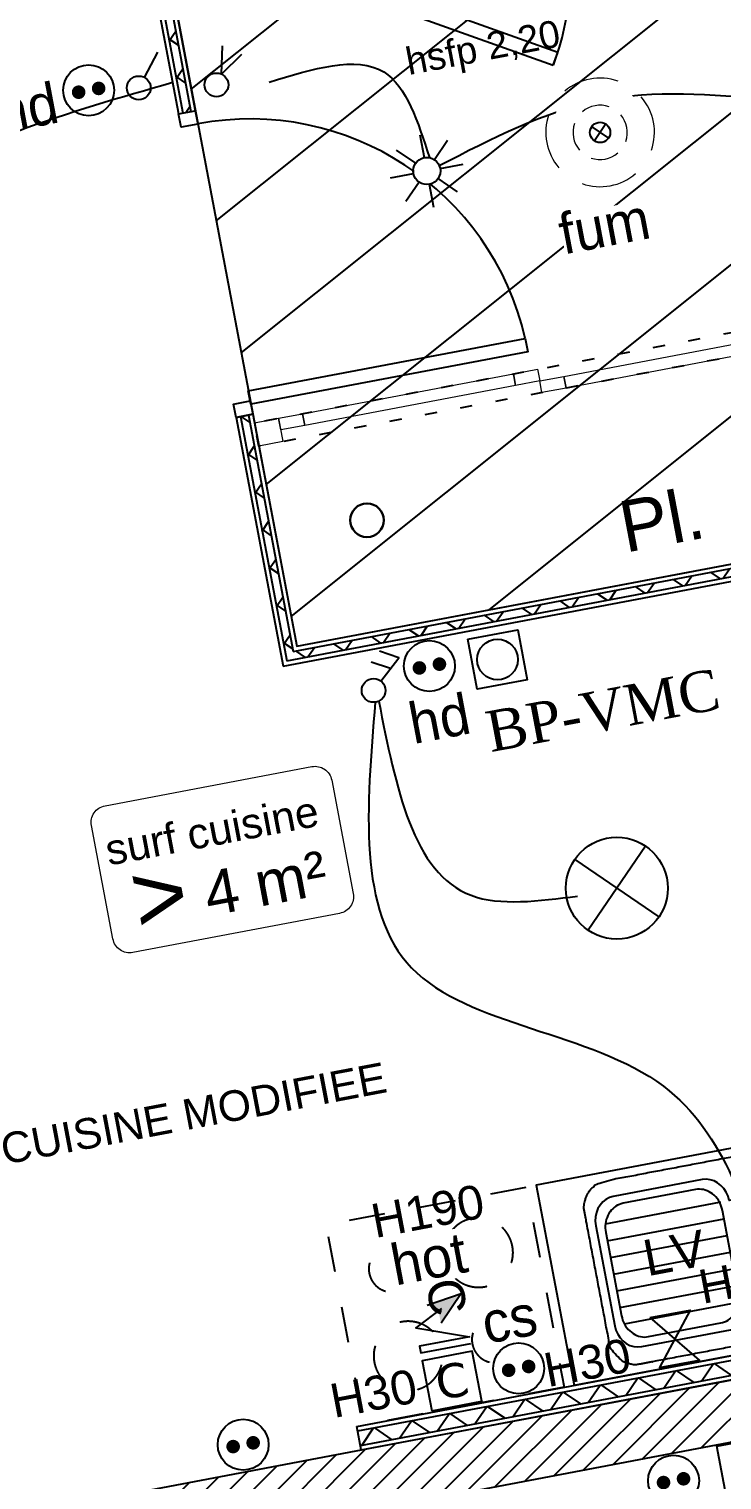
# Model space of a CAD drawing. Header units: centimetres. Extents: x 197412 to 267601, y -375791 to -305433.
# Drawn here: x 215397 to 217438, y -349755 to -345480 of the extents above; entities that cross this region are included whole.
import ezdxf

# ---------------------------------------------------------------- set-up
doc = ezdxf.new("R2010")
doc.units = ezdxf.units.CM
doc.linetypes.add('Style de ligne -1', pattern=[0.41664, 0.20828, -0.20836])
doc.linetypes.add('Style de ligne -5', pattern=[0.20828, 0.069425, -0.138855])
for name, color, linetype in [('3-BAT C-Niveau 0', 250, 'Continuous'), ('prlm-EAU-EF', 161, 'Continuous'), ('prlm-VMC', 62, 'Continuous')]:
    doc.layers.add(name, color=color, linetype=linetype)
for name, color, linetype, lineweight in [('FAUX PLAFOND', 9, 'Continuous', 25), ('prlm-ELEC-CFO', 1, 'Continuous', 25), ('prlm-ELEC-SSI', 6, 'Continuous', 25)]:
    doc.layers.add(name, color=color, linetype=linetype, lineweight=lineweight)
doc.styles.add('Arial', font='arial.ttf')
doc.styles.add('Geneva', font='arial.ttf')
doc.styles.add('Helvetica', font='arial.ttf')
doc.styles.add('prlm-elec-cfo', font='comic.ttf', dxfattribs={"height": 12})
doc.styles.add('prlm-elec-ssi', font='comic.ttf', dxfattribs={"height": 12})
doc.styles.add('prlm-sejc', font='arial.ttf', dxfattribs={"height": 20})
doc.styles.add('prlm-vmc', font='pala.ttf', dxfattribs={"height": 14})
doc.styles.get("Standard").update_dxf_attribs({"font": 'ARIALUNI.TTF', "height": 100})

# ---------------------------------------------------------------- blocks, each defined once
blk = doc.blocks.new('xi.HOT')
at = {"layer": 'prlm-ELEC-CFO', "lineweight": 5}
blk.add_hatch(color=0, dxfattribs=at).paths.add_polyline_path([(-3, 6), (-0.1, 3.7), (0, 0), (7.5, 7.5)])
at = {"layer": 'prlm-ELEC-CFO', "color": 0}
for points in [[(-3, 6), (7.5, 7.5), (0, 0)], [(0.95, 4.23), (-7.5, 0), (7.5, -5.5), (-7.5, -5.5), (-7.5, -7.5), (7.5, -7.5)]]:
    blk.add_lwpolyline(points, dxfattribs=at)
blk = doc.blocks.new('xi.PCS')
at = {"color": 0, "lineweight": 5}
blk.add_wipeout([(-7.5, -7.5), (7.5, -7.5), (7.5, 7.5), (-7.5, 7.5)], dxfattribs=at).dxf.layer = 'prlm-ELEC-CFO'
at = {"layer": 'prlm-ELEC-CFO', "color": 0, "linetype": 'ByBlock', "lineweight": 5, "const_width": 2}
for points in [[(-4, 0, 1), (-2, 0, 1)], [(2, 0, 1), (4, 0, 1)]]:
    blk.add_lwpolyline(points, format="xyb", close=True, dxfattribs=at)
at = {"layer": 'prlm-ELEC-CFO', "color": 0, "linetype": 'ByBlock', "lineweight": -2}
blk.add_circle((0, 0), 7.5, dxfattribs=at)
blk = doc.blocks.new('xi.SF32')
at = {"layer": 'prlm-ELEC-CFO', "color": 0, "flags": 128}
blk.add_lwpolyline([(-7.5, -7.5), (7.5, -7.5), (7.5, 7.5), (-7.5, 7.5)], close=True, dxfattribs=at)
at = {"layer": 'prlm-ELEC-CFO', "color": 0, "linetype": 'ByBlock', "insert": (0, 0), "char_height": 10, "width": 11.36, "attachment_point": 5}
blk.add_mtext('{\\fVerdana|b0|i0|c0|p34;C}', dxfattribs=at)
blk = doc.blocks.new('xi.PC')
at = {"color": 0, "lineweight": 5}
blk.add_wipeout([(-7.5, -7.5), (7.5, -7.5), (7.5, 7.5), (-7.5, 7.5)], dxfattribs=at).dxf.layer = 'prlm-ELEC-CFO'
at = {"layer": 'prlm-ELEC-CFO', "color": 0, "linetype": 'ByBlock', "lineweight": 5, "const_width": 2}
for points in [[(-4, 0, 1), (-2, 0, 1)], [(2, 0, 1), (4, 0, 1)]]:
    blk.add_lwpolyline(points, format="xyb", close=True, dxfattribs=at)
at = {"layer": 'prlm-ELEC-CFO', "color": 0, "linetype": 'ByBlock', "lineweight": -2}
blk.add_circle((0, 0), 7.5, dxfattribs=at)
blk = doc.blocks.new('xi.PCHD')
at = {"color": 0, "lineweight": 5}
blk.add_wipeout([(-7.5, -7.5), (7.5, -7.5), (7.5, 7.5), (-7.5, 7.5)], dxfattribs=at).dxf.layer = 'prlm-ELEC-CFO'
at = {"layer": 'prlm-ELEC-CFO', "color": 0, "linetype": 'ByBlock', "lineweight": 5, "const_width": 2}
for points in [[(-4, 0, 1), (-2, 0, 1)], [(2, 0, 1), (4, 0, 1)]]:
    blk.add_lwpolyline(points, format="xyb", close=True, dxfattribs=at)
at = {"layer": 'prlm-ELEC-CFO', "color": 0, "linetype": 'ByBlock', "lineweight": -2}
blk.add_circle((0, 0), 7.5, dxfattribs=at)
blk = doc.blocks.new('xi.DA')
at = {"layer": 'prlm-ELEC-CFO', "color": 0}
for points in [[(4.05, 1.39), (-1.17, 4.34)], [(0.61, -1.67), (7.04, 4.05), (1.81, 7.01)]]:
    blk.add_lwpolyline(points, dxfattribs=at)
blk.add_circle((-2, -4), 3.5, dxfattribs=at)
blk = doc.blocks.new('xi.SA')
at = {"layer": 'prlm-ELEC-CFO', "color": 0}
blk.add_lwpolyline([(0.2, -1.28), (5.5, 5.28)], dxfattribs=at)
blk.add_circle((-2, -4), 3.5, dxfattribs=at)
blk = doc.blocks.new('xi.PTCE')
at = {"layer": 'prlm-ELEC-CFO', "color": 0}
for points in [[(-10.61, 10.61), (10.61, -10.61)], [(10.61, 10.61), (-10.61, -10.61)]]:
    blk.add_lwpolyline(points, dxfattribs=at)
at = {"layer": 'prlm-ELEC-CFO', "color": 0, "linetype": 'ByBlock'}
blk.add_circle((0, 0), 15, dxfattribs=at)
blk = doc.blocks.new('xi.4m²')
at = {"color": 0}
blk.add_wipeout([(-34.54, 20.54), (34.54, 20.54), (34.54, -20.54), (-34.54, -20.54)], dxfattribs=at).dxf.layer = 'prlm-ELEC-CFO'
at = {"layer": 'prlm-ELEC-CFO', "color": 0, "lineweight": 13}
blk.add_lwpolyline([(-31, 22), (31, 22, -0.414214), (36, 17), (36, -17, -0.414214), (31, -22), (-31, -22, -0.414214), (-36, -17), (-36, 17, -0.414214)], format="xyb", close=True, dxfattribs=at)
at = {"layer": 'prlm-ELEC-CFO', "color": 0, "attachment_point": 6, "line_spacing_factor": 0.8, "style": 'prlm-sejc'}
for s, insert, char_height in [('surf cuisine', (30.36, 8.9), 9), ('4 m²', (29.31, -9.19), 13)]:
    blk.add_mtext(s, dxfattribs=dict(at, insert=insert, char_height=char_height))
at = {"layer": 'prlm-ELEC-CFO', "color": 0, "style": 'prlm-sejc', "flags": 8}
blk.add_attdef('?', (-28.3, -16.79), '', height=20, dxfattribs=at)
blk = doc.blocks.new('xi.VV')
at = {"layer": 'prlm-ELEC-CFO', "color": 0}
blk.add_lwpolyline([(6.95, 3.42), (0.01, -1.13), (1.91, 6.95)], dxfattribs=at)
blk.add_circle((-2, -4), 3.5, dxfattribs=at)
blk = doc.blocks.new('xi.SPOT')
at = {"color": 0, "lineweight": 5}
blk.add_wipeout([(-4, 0), (-2.83, -2.83), (0, -4), (2.83, -2.83), (4, 0), (2.83, 2.83), (0, 4), (-2.83, 2.83)], dxfattribs=at).dxf.layer = 'prlm-ELEC-CFO'
at = {"layer": 'prlm-ELEC-CFO', "color": 0, "linetype": 'ByBlock', "lineweight": -2, "flags": 128}
for points in [[(0, 10.88), (0, 4)], [(-7.69, 7.69), (-2.83, 2.83)], [(7.69, 7.69), (2.83, 2.83)], [(-10.88, 0), (-4, 0)], [(4, 0), (10.88, 0)], [(-2.83, -2.83), (-7.69, -7.69)], [(0, -4), (0, -10.88)], [(2.83, -2.83), (7.69, -7.69)]]:
    blk.add_lwpolyline(points, dxfattribs=at)
at = {"layer": 'prlm-ELEC-CFO', "color": 0, "linetype": 'ByBlock', "lineweight": -2}
blk.add_circle((0, 0), 4, dxfattribs=at)
blk = doc.blocks.new('xi.PCHT')
at = {"color": 0, "lineweight": 5}
blk.add_wipeout([(-7.5, -7.5), (7.5, -7.5), (7.5, 7.5), (-7.5, 7.5)], dxfattribs=at).dxf.layer = 'prlm-ELEC-CFO'
at = {"layer": 'prlm-ELEC-CFO', "color": 0, "linetype": 'ByBlock', "lineweight": 5, "const_width": 2}
for points in [[(-4, 0, 1), (-2, 0, 1)], [(2, 0, 1), (4, 0, 1)]]:
    blk.add_lwpolyline(points, format="xyb", close=True, dxfattribs=at)
at = {"layer": 'prlm-ELEC-CFO', "color": 0, "linetype": 'ByBlock', "lineweight": -2}
blk.add_circle((0, 0), 7.5, dxfattribs=at)
blk = doc.blocks.new('xi.fum')
at = {"color": 0}
blk.add_wipeout([(-10.61, -10.61), (-15, 0), (-10.61, 10.61), (0, 15), (10.61, 10.61), (15, 0), (10.61, -10.61), (0, -15)], dxfattribs=at).dxf.layer = 'prlm-ELEC-SSI'
at = {"layer": 'prlm-ELEC-SSI', "color": 0}
for points in [[(-2.12, 2.12), (2.12, -2.12)], [(2.12, 2.12), (-2.12, -2.12)]]:
    blk.add_lwpolyline(points, dxfattribs=at)
blk.add_circle((0, 0), 3, dxfattribs=at)
at = {"layer": 'prlm-ELEC-SSI', "color": 0, "lineweight": 13}
for radius, start, end in [(16, 60, 120), (16, 150, 210), (8, 60, 120), (16, 330, 30), (8, 150, 210), (8, 330, 30), (8, 240, 300), (16, 240, 300)]:
    blk.add_arc((0, 0), radius, start, end, dxfattribs=at)
blk = doc.blocks.new('xi.LVrob')
at = {"layer": 'prlm-EAU-EF', "color": 0}
blk.add_lwpolyline([(-6, 7.5), (6, 7.5), (-6, -7.5), (6, -7.5)], close=True, dxfattribs=at)
blk = doc.blocks.new('Groupe-186-1')
at = {"linetype": 'Continuous', "flags": 128}
blk.add_lwpolyline([(13586.99, -47804.19), (13508.38, -47819.05), (13498.17, -47765.01), (13576.77, -47750.15)], close=True, dxfattribs=at)
at = {"linetype": 'Continuous'}
for centre, major_axis in [((13542.22, -47783.29), (-4.41, 23.34)), ((13538.43, -47763.81), (-1.47, -0.28)), ((13540.53, -47773.77), (-2.46, -0.46))]:
    blk.add_ellipse(centre, major_axis=major_axis, ratio=1, dxfattribs=at)
blk.add_open_spline([(13519.42, -47778.29), (13524.61, -47770.9), (13539.92, -47767.9), (13553.2, -47765.49), (13561.61, -47770.31)], degree=2, dxfattribs=at)
blk = doc.blocks.new('xi.bp-vmc-cui')
at = {"layer": 'prlm-VMC', "color": 0, "linetype": 'ByBlock', "lineweight": -2, "flags": 128}
blk.add_lwpolyline([(-7.5, 7.5), (7.5, 7.5), (7.5, -7.5), (-7.5, -7.5)], close=True, dxfattribs=at)
at = {"layer": 'prlm-VMC', "color": 0, "linetype": 'ByBlock', "lineweight": -2}
blk.add_circle((0, 0), 6, dxfattribs=at)
blk = doc.blocks.new('Groupe-216-1')
at = {"linetype": 'Style de ligne -5', "ltscale": 50.8, "flags": 128}
blk.add_lwpolyline([(13529.97, -47438.82), (13363.23, -47470.4), (13361.93, -47463.52), (13528.67, -47431.95)], close=True, dxfattribs=at)
at = {"linetype": 'Continuous', "lineweight": 18, "flags": 128}
for points in [[(13529.97, -47438.82), (13522.86, -47440.17), (13521.56, -47433.29), (13528.67, -47431.95)], [(13522.86, -47440.17), (13453.71, -47453.27), (13453.06, -47449.83), (13522.21, -47436.73)], [(13522.86, -47440.17), (13515.76, -47441.52), (13515.1, -47438.08), (13522.21, -47436.73)], [(13438.84, -47452.52), (13376.79, -47464.27), (13376.14, -47460.83), (13438.19, -47449.08)], [(13445.95, -47451.17), (13438.84, -47452.52), (13438.19, -47449.08), (13445.3, -47447.73)], [(13453.71, -47453.27), (13446.6, -47454.61), (13445.95, -47451.17), (13453.06, -47449.83)], [(13370.34, -47469.05), (13363.23, -47470.4), (13361.93, -47463.52), (13369.04, -47462.18)], [(13376.79, -47464.27), (13369.69, -47465.62), (13369.04, -47462.18), (13376.14, -47460.83)]]:
    blk.add_lwpolyline(points, close=True, dxfattribs=at)
blk = doc.blocks.new('Groupe-213-1')
at = {"linetype": 'Style de ligne -1', "ltscale": 50.8, "flags": 128}
blk.add_lwpolyline([(13453.16, -47747.62), (13394.2, -47758.72), (13383.1, -47699.75), (13442.07, -47688.66)], close=True, dxfattribs=at)
at = {"linetype": 'Style de ligne -1', "ltscale": 50.8}
for points in [[(13437.82, -47710.32), (13437.2, -47712.98), (13433.47, -47716.97), (13428.25, -47718.54), (13422.94, -47717.27), (13418.97, -47713.52), (13417.4, -47708.27), (13418.65, -47702.95), (13422.38, -47698.96), (13427.6, -47697.39), (13432.9, -47698.66), (13436.87, -47702.41), (13438.44, -47707.66), (13437.82, -47710.32)], [(13408.99, -47714.35), (13408.58, -47716.13), (13406.09, -47718.78), (13402.61, -47719.83), (13399.07, -47718.99), (13396.43, -47716.48), (13395.38, -47712.98), (13396.21, -47709.43), (13398.7, -47706.78), (13402.18, -47705.73), (13405.71, -47706.57), (13408.36, -47709.08), (13409.41, -47712.57), (13408.99, -47714.35)], [(13426.16, -47732.05), (13426.58, -47730.28), (13429.07, -47727.62), (13432.55, -47726.57), (13436.08, -47727.42), (13438.73, -47729.92), (13439.78, -47733.42), (13438.95, -47736.97), (13436.46, -47739.62), (13432.98, -47740.67), (13429.44, -47739.83), (13426.8, -47737.32), (13425.75, -47733.83), (13426.16, -47732.05)], [(13397.33, -47736.08), (13397.96, -47733.42), (13401.69, -47729.44), (13406.91, -47727.87), (13412.21, -47729.13), (13416.18, -47732.88), (13417.75, -47738.13), (13416.51, -47743.46), (13412.77, -47747.44), (13407.56, -47749.01), (13402.25, -47747.74), (13398.28, -47743.99), (13396.71, -47738.74), (13397.33, -47736.08)]]:
    blk.add_open_spline(points, degree=2, dxfattribs=at)
blk = doc.blocks.new('Groupe-214-1')
blk.add_blockref('Groupe-213-1', (0, 0))
at = {"insert": (13423.77, -47720), "char_height": 10.66, "attachment_point": 2, "rotation": 280.6809, "line_spacing_factor": 1.060906, "style": 'Geneva'}
blk.add_mtext('C', dxfattribs=at)
blk = doc.blocks.new('Evier 01 100x60')
at = {"linetype": 'Continuous'}
for p, q in [((7.88, -15), (42.12, -15)), ((42.12, -15), (42.5, -15)), ((7.5, -20), (42.5, -20)), ((7.5, -25), (42.5, -25)), ((7.5, -30), (42.5, -30)), ((7.5, -35), (42.5, -35)), ((7.5, -40), (42.5, -40)), ((7.88, -45), (42.12, -45)), ((42.12, -45), (42.5, -45))]:
    blk.add_line(p, q, dxfattribs=at)
at = {"linetype": 'Continuous', "flags": 128}
for points in [[(-10, 0), (110, 0), (110, -60), (-10, -60)], [(50, -15), (50.11, -13.7), (50.45, -12.43), (51, -11.25), (51.75, -10.18), (52.68, -9.25), (53.75, -8.5), (54.93, -7.95), (56.2, -7.61), (57.5, -7.5), (87.5, -7.5), (88.8, -7.61), (90.07, -7.95), (91.25, -8.5), (92.32, -9.25), (93.25, -10.18), (94, -11.25), (94.55, -12.43), (94.89, -13.7), (95, -15), (95, -45), (94.89, -46.3), (94.55, -47.57), (94, -48.75), (93.25, -49.82), (92.32, -50.75), (91.25, -51.5), (90.07, -52.05), (88.8, -52.39), (87.5, -52.5), (57.5, -52.5), (56.2, -52.39), (54.93, -52.05), (53.75, -51.5), (52.68, -50.75), (51.75, -49.82), (51, -48.75), (50.45, -47.57), (50.11, -46.3), (50, -45), (50, -45), (45, -45), (44.9, -46.3), (44.6, -47.57), (44.11, -48.75), (43.44, -49.82), (42.62, -50.75), (41.67, -51.5), (40.61, -52.05), (39.49, -52.39), (38.33, -52.5), (11.67, -52.5), (10.51, -52.39), (9.39, -52.05), (8.33, -51.5), (7.38, -50.75), (6.56, -49.82), (5.89, -48.75), (5.4, -47.57), (5.1, -46.3), (5, -45), (5, -15), (5, -15), (5.1, -13.7), (5.4, -12.43), (5.89, -11.25), (6.56, -10.18), (7.38, -9.25), (8.33, -8.5), (9.39, -7.95), (10.51, -7.61), (11.67, -7.5), (38.33, -7.5), (39.49, -7.61), (40.61, -7.95), (41.67, -8.5), (42.62, -9.25), (43.44, -10.18), (44.11, -11.25), (44.6, -12.43), (44.9, -13.7), (45, -15), (50, -15)], [(35.83, -10), (36.41, -10.03), (36.99, -10.11), (37.56, -10.26), (38.11, -10.45), (38.65, -10.7), (39.17, -11), (39.66, -11.36), (40.12, -11.75), (40.55, -12.2), (40.94, -12.68), (41.29, -13.2), (41.61, -13.75), (41.88, -14.33), (42.1, -14.93), (42.27, -15.56), (42.4, -16.2), (42.47, -16.85), (42.5, -17.5), (42.5, -42.5), (42.5, -42.5), (42.47, -43.15), (42.4, -43.8), (42.27, -44.44), (42.1, -45.07), (41.88, -45.67), (41.61, -46.25), (41.29, -46.8), (40.94, -47.32), (40.55, -47.8), (40.12, -48.25), (39.66, -48.64), (39.17, -49), (38.65, -49.3), (38.11, -49.55), (37.56, -49.74), (36.99, -49.89), (36.41, -49.97), (35.83, -50), (14.17, -50), (13.59, -49.97), (13.01, -49.89), (12.44, -49.74), (11.89, -49.55), (11.35, -49.3), (10.83, -49), (10.34, -48.64), (9.88, -48.25), (9.45, -47.8), (9.06, -47.32), (8.71, -46.8), (8.39, -46.25), (8.12, -45.67), (7.9, -45.07), (7.73, -44.44), (7.6, -43.8), (7.53, -43.15), (7.5, -42.5), (7.5, -17.5), (7.53, -16.85), (7.6, -16.2), (7.73, -15.56), (7.9, -14.93), (8.12, -14.33), (8.39, -13.75), (8.71, -13.2), (9.06, -12.68), (9.45, -12.2), (9.88, -11.75), (10.34, -11.36), (10.83, -11), (11.35, -10.7), (11.89, -10.45), (12.44, -10.26), (13.01, -10.11), (13.59, -10.03), (14.17, -10), (35.83, -10)], [(85.83, -10), (86.41, -10.03), (86.99, -10.1), (87.56, -10.23), (88.11, -10.4), (88.65, -10.62), (89.17, -10.89), (89.66, -11.21), (90.12, -11.56), (90.55, -11.95), (90.94, -12.38), (91.29, -12.84), (91.61, -13.33), (91.88, -13.85), (92.1, -14.39), (92.27, -14.94), (92.4, -15.51), (92.47, -16.09), (92.5, -16.67), (92.5, -43.33), (92.5, -43.33), (92.47, -43.91), (92.4, -44.49), (92.27, -45.06), (92.1, -45.61), (91.88, -46.15), (91.61, -46.67), (91.29, -47.16), (90.94, -47.62), (90.55, -48.05), (90.12, -48.44), (89.66, -48.79), (89.17, -49.11), (88.65, -49.38), (88.11, -49.6), (87.56, -49.77), (86.99, -49.9), (86.41, -49.97), (85.83, -50), (59.17, -50), (59.17, -50), (58.59, -49.97), (58.01, -49.9), (57.44, -49.77), (56.89, -49.6), (56.35, -49.38), (55.83, -49.11), (55.34, -48.79), (54.88, -48.44), (54.45, -48.05), (54.06, -47.62), (53.71, -47.16), (53.39, -46.67), (53.12, -46.15), (52.9, -45.61), (52.73, -45.06), (52.6, -44.49), (52.53, -43.91), (52.5, -43.33), (52.5, -16.67), (52.53, -16.09), (52.6, -15.51), (52.73, -14.94), (52.9, -14.39), (53.12, -13.85), (53.39, -13.33), (53.71, -12.84), (54.06, -12.38), (54.45, -11.95), (54.88, -11.56), (55.34, -11.21), (55.83, -10.89), (56.35, -10.62), (56.89, -10.4), (57.44, -10.23), (58.01, -10.1), (58.59, -10.03), (59.17, -10), (85.83, -10)]]:
    blk.add_lwpolyline(points, close=True, dxfattribs=at)
at = {"linetype": 'Continuous'}
blk.add_ellipse((85, -17), major_axis=(3.54, 0), ratio=1, dxfattribs=at)
blk.add_open_spline([(89.6, -2.5), (91.72, -2.5), (95.38, -4.69), (97.5, -8.49), (97.5, -30), (97.5, -51.51), (95.38, -55.31), (91.72, -57.5), (50, -57.5), (8.28, -57.5), (4.62, -55.31), (2.5, -51.51), (2.5, -30), (2.5, -8.49), (4.62, -4.69), (8.28, -2.5), (49.47, -2.5), (89.6, -2.5)], degree=2, knots=[0, 0, 0, 0.007967, 0.015935, 0.023902, 0.172105, 0.180072, 0.18804, 0.196007, 0.501992, 0.509959, 0.517926, 0.525894, 0.674097, 0.682064, 0.690032, 0.697999, 1, 1, 1], dxfattribs=at)

msp = doc.modelspace()

# ---------------------------------------------------------------- hatches: boundary and pattern name
at = {"linetype": 'Continuous'}
h = msp.add_hatch(dxfattribs=at)
h.set_pattern_fill('02_ISOLANT', color=256, scale=10, angle=-79.2764, style=0, pattern_type=2)
h.set_pattern_definition([(325.723595, (82441.66, 127994.64), (45.054865, 66.106423), []), (55.723595, (82441.66, 127994.64), (66.106423, -45.054865), [])])
h.paths.add_polyline_path([(215534.3, -343929.7), (215510.7, -343934.2), (215850.4, -345727.9), (215874, -345723.4)])
h = msp.add_hatch(dxfattribs=at)
h.set_pattern_fill('02_ISOLANT', color=256, scale=10, angle=-79.2764, style=0, pattern_type=2)
h.set_pattern_definition([(325.723595, (82441.66, 127994.64), (45.054865, 66.106423), []), (55.723595, (82441.66, 127994.64), (66.106423, -45.054865), [])])
h.paths.add_polyline_path([(216043.3, -346617.5), (216019.8, -346622), (216156.1, -347342), (216175.2, -347314)])
h = msp.add_hatch(dxfattribs=at)
h.set_pattern_fill('02_ISOLANT', color=256, scale=10, angle=10.7236, style=0, pattern_type=2)
h.set_pattern_definition([(55.723595, (82441.66, 127994.64), (-66.106423, 45.054865), []), (145.723595, (82441.66, 127994.64), (45.054865, 66.106423), [])])
h.paths.add_polyline_path([(216175.2, -347314), (216156.1, -347342), (218448.7, -346907.8), (218477.2, -346878)])
h = msp.add_hatch(dxfattribs=at)
h.set_pattern_fill('02_ISOLANT', color=256, scale=10, angle=10.7235, style=0, pattern_type=2)
h.set_pattern_definition([(55.723488, (82441.66, 127994.64), (-66.106339, 45.054988), []), (145.723488, (82441.66, 127994.64), (45.054988, 66.106339), [])])
h.paths.add_polyline_path([(216365.2, -349610.7), (216373.3, -349653.9), (218277.7, -349293.3), (218226.3, -349258.2)])
at = {"layer": '3-BAT C-Niveau 0'}
h = msp.add_hatch(dxfattribs=at)
h.set_pattern_fill('MURS MACONNERIE-2', color=256, scale=10, style=0, pattern_type=2)
h.set_pattern_definition([(45, (82627.55, 127994.637), (-31.2347524, 39.0434405), [])])
h.paths.add_polyline_path([(212104.9, -350475), (212138.4, -350651.9), (218967.4, -349358.6), (218933.9, -349181.8)])
at = {"layer": 'FAUX PLAFOND'}
h = msp.add_hatch(dxfattribs=at)
h.set_pattern_fill('BA 13', color=256, scale=10, style=0, pattern_type=2)
h.set_pattern_definition([(218.65981, (82441.66, 127994.64), (-199.24783, 287.75041), [])])
h.paths.add_polyline_path([(217064.8, -344160.5), (215642.3, -344429.9), (215809.7, -345314.2), (216114.4, -345256.5), (216123.7, -345305.6), (215819.4, -345363.3), (216185.9, -347298.7), (217853.5, -346982.9), (217729.4, -346325.6), (218368.1, -346204.7), (218134.9, -344924.7), (217017.8, -345136.3), (217008.5, -345087.2), (217232.3, -345044.9)])

# ---------------------------------------------------------------- linework, layer by layer
at = {"linetype": 'Continuous', "lineweight": 25}
for p, q in [((215498, -343936.6), (215837.7, -345730.3)), ((215819.1, -345363.3), (215886.8, -345721)), ((215837.7, -345730.3), (215886.8, -345721)), ((216007, -346624.4), (216056.1, -346615.1)), ((216007, -346624.4), (216145.8, -347357.2)), ((216056.1, -346615.1), (216185.6, -347298.8)), ((216185.6, -347298.8), (218492.7, -346861.8)), ((216145.8, -347357.2), (218433.2, -346924)), ((216362.7, -349597.9), (218211.1, -349247.9)), ((216375.8, -349666.7), (218292.9, -349303.6)), ((216375.8, -349666.7), (216362.7, -349597.9))]:
    msp.add_line(p, q, dxfattribs=at)
at = {"linetype": 'Continuous'}
for p, q in [((215510.7, -343934.2), (215850.4, -345727.9)), ((215510.7, -343934.2), (215850.4, -345727.9)), ((215534.3, -343929.7), (215874, -345723.4)), ((215534.3, -343929.7), (215874, -345723.4)), ((215547.1, -343927.3), (215886.8, -345721)), ((216954.7, -345549.3), (216173.1, -345270)), ((216019.8, -346622), (216156.1, -347342)), ((216019.8, -346622), (216156.1, -347342)), ((216043.3, -346617.5), (216175.2, -347314)), ((216043.3, -346617.5), (216175.2, -347314)), ((216056.1, -346615.1), (216185.6, -347298.8)), ((216175.2, -347314), (218477.2, -346878)), ((216175.2, -347314), (218477.2, -346878)), ((216185.6, -347298.8), (218492.7, -346861.8)), ((216156.1, -347342), (218448.7, -346907.8)), ((216156.1, -347342), (218448.7, -346907.8)), ((216362.7, -349597.9), (218211.1, -349247.9)), ((216365.2, -349610.7), (218226.3, -349258.2)), ((216365.2, -349610.7), (218226.3, -349258.2)), ((216373.3, -349653.9), (218277.7, -349293.3)), ((216373.3, -349653.9), (218277.7, -349293.3))]:
    msp.add_line(p, q, dxfattribs=at)
at = {"linetype": 'Continuous', "flags": 128}
for points in [[(215886.8, -345721), (215894.2, -345760.3), (215845.1, -345769.6), (215837.6, -345730.3)], [(216043.1, -346546.3), (216858.6, -346391.9), (216866, -346431.2), (216050.5, -346585.6)], [(216048.7, -346575.8), (216056.1, -346615.1), (216007, -346624.4), (215999.5, -346585.1)]]:
    msp.add_lwpolyline(points, close=True, dxfattribs=at)
at = {"linetype": 'Continuous'}
for centre, start, end in [((215725.6, -345381), 102.7933, 190.7236), ((216048.7, -346575.8), 12.7933, 100.7236)]:
    msp.add_arc(centre, 830.5, start, end, dxfattribs=at)
at = {"layer": '3-BAT C-Niveau 0'}
for p, q in [((212104.9, -350475), (218933.9, -349181.8)), ((212104.9, -350475), (218933.9, -349181.8)), ((212138.4, -350651.9), (218967.4, -349358.6)), ((212138.4, -350651.9), (218967.4, -349358.6))]:
    msp.add_line(p, q, dxfattribs=at)
at = {"layer": '3-BAT C-Niveau 0', "ltscale": 50.8, "flags": 128}
msp.add_lwpolyline([(217064.8, -344160.5), (215642.3, -344429.9), (215809.7, -345314.2), (216114.4, -345256.5), (216123.7, -345305.6), (215819.4, -345363.3), (216185.9, -347298.7), (217853.5, -346982.9), (217729.4, -346325.6), (218368.1, -346204.7), (218134.9, -344924.7), (217017.8, -345136.3), (217008.5, -345087.2), (217232.3, -345044.9)], close=True, dxfattribs=at)
at = {"layer": 'prlm-ELEC-CFO', "color": 6, "lineweight": 30}
msp.add_circle((216392.6, -346927.6), 49.5, dxfattribs=at)
at = {"layer": 'prlm-ELEC-CFO'}
for points in [[(216104.6, -345636.9), (216441.7, -345606.9), (216576.2, -345859.2)], [(217575.9, -345687.4), (217079.5, -345691.1), (216605.6, -345883.4)]]:
    msp.add_spline(points, degree=3, dxfattribs=at)

# ---------------------------------------------------------------- block references
at = {"xscale": 10, "yscale": 10, "zscale": 10}
for name in ['Groupe-216-1', 'Groupe-214-1', 'Groupe-186-1']:
    msp.add_blockref(name, (82441.7, 127994.6), dxfattribs=at)
at = {"xscale": -10, "yscale": 10, "zscale": 10, "rotation": 190.7235947438814}
msp.add_blockref('Evier 01 100x60', (217101, -349457.4), dxfattribs=at)
at = {"layer": 'prlm-EAU-EF', "xscale": 10, "yscale": 10, "zscale": 10, "rotation": 10.72360141139323}
msp.add_blockref('xi.LVrob', (217299, -349339.2), dxfattribs=at)
at = {"layer": 'prlm-ELEC-CFO', "xscale": 10, "yscale": 10, "zscale": 10, "rotation": 10.72360141139323}
for name, p in [('xi.VV', (215961.5, -345602)), ('xi.PTCE', (217128.4, -348011.6))]:
    msp.add_blockref(name, p, dxfattribs=at)

# ---------------------------------------------------------------- texts
at = {"attachment_point": 2}
for s, insert, char_height, rotation, line_spacing_factor, style in [('hsfp 2,20', (216726.2, -345494.8), 80, 10.7236, 0.834288, 'Helvetica'), ('Pl.\\P', (217246.4, -346851.8), 151.31, 10.7236, 0.834288, 'Helvetica'), ('LV', (217287.6, -349033.6), 106.57, 10.7221, 1.060906, 'Geneva')]:
    msp.add_mtext(s, dxfattribs=dict(at, insert=insert, char_height=char_height, rotation=rotation, line_spacing_factor=line_spacing_factor, style=style))
at = {"layer": 'prlm-ELEC-CFO', "lineweight": 25, "style": 'Arial'}
msp.add_text('CUISINE MODIFIEE', height=90, rotation=10.7236, dxfattribs=at).set_placement((215323.9, -348826.2))
at = {"layer": 'prlm-ELEC-CFO'}
for s, p in [('H135', (217380.7, -349236.6)), ('H30', (216295.1, -349572.6))]:
    msp.add_text(s, height=100, rotation=10.7236, dxfattribs=at).set_placement(p)
at = {"layer": 'prlm-ELEC-CFO', "insert": (216605.9, -347512.6), "char_height": 120, "attachment_point": 5, "rotation": 10.7236, "line_spacing_factor": 0.8, "style": 'prlm-elec-cfo', "bg_fill": 3, "box_fill_scale": 1.1, "bg_fill_color": 256, "bg_fill_transparency": 0}
msp.add_mtext('hd', dxfattribs=at)

# ---------------------------------------------------------------- next in the draw order: block references
at = {"layer": 'prlm-ELEC-CFO', "rotation": 10.72360141139323}
for name, p, xscale, yscale, zscale in [('xi.SPOT', (216568.6, -345898.5), 10, 10, 10), ('xi.PCHD', (216576.4, -347357.1), 10, 10, 10), ('xi.bp-vmc-cui', (216777.1, -347338), 9.999999999999998, 9.999999999999998, 9.999999999999998), ('xi.PC', (216027.9, -349651.1), 10, 10, 10), ('xi.PCHT', (217295.4, -349757.1), 10, 10, 10)]:
    msp.add_blockref(name, p, dxfattribs=dict(at, xscale=xscale, yscale=yscale, zscale=zscale))

# ---------------------------------------------------------------- next in the draw order: texts
at = {"layer": 'prlm-ELEC-CFO', "char_height": 120, "attachment_point": 5, "rotation": 10.7236, "line_spacing_factor": 0.8, "style": 'prlm-elec-cfo', "bg_fill": 3, "box_fill_scale": 1.1, "bg_fill_color": 256, "bg_fill_transparency": 0}
for s, insert in [('hd', (215392.6, -345712.9)), ('hot', (216574.8, -349103.6))]:
    msp.add_mtext(s, dxfattribs=dict(at, insert=insert))
at = {"layer": 'prlm-ELEC-CFO', "insert": (216734.4, -347493.1), "char_height": 120, "attachment_point": 1, "rotation": 10.7236, "style": 'prlm-vmc'}
msp.add_mtext_dynamic_manual_height_columns('BP-VMC', width=101.13, gutter_width=50, heights=[0], dxfattribs=at)
at = {"layer": 'prlm-ELEC-SSI', "insert": (217080.2, -346002.2), "char_height": 120, "attachment_point": 2, "rotation": 10.7236, "line_spacing_factor": 0.8, "style": 'prlm-elec-ssi', "bg_fill": 3, "box_fill_scale": 0.95, "bg_fill_color": 256, "bg_fill_transparency": 0}
msp.add_mtext('fum', dxfattribs=at)

# ---------------------------------------------------------------- next in the draw order: linework, layer by layer
at = {"layer": 'prlm-ELEC-CFO'}
msp.add_spline([(216427.2, -347460.5), (216699, -348032.6), (217012.7, -348034.8)], degree=3, dxfattribs=at)

# ---------------------------------------------------------------- next in the draw order: block references
at = {"layer": 'prlm-ELEC-CFO', "xscale": 10, "yscale": 10, "zscale": 10, "rotation": 10.72360141139323}
for name, p in [('xi.PCHD', (215572.8, -345660.9)), ('xi.DA', (216424.3, -347385.9)), ('xi.HOT', (216610.6, -349293))]:
    msp.add_blockref(name, p, dxfattribs=at)
at = {"layer": 'prlm-ELEC-SSI', "xscale": 10, "yscale": 10, "zscale": 10, "rotation": 10.72360141139323}
msp.add_blockref('xi.fum', (217079.2, -345784.9), dxfattribs=at)

# ---------------------------------------------------------------- next in the draw order: texts
at = {"layer": 'prlm-ELEC-CFO'}
msp.add_text('H190', height=100, rotation=10.7236, dxfattribs=at).set_placement((216416.4, -349042.7))

# ---------------------------------------------------------------- next in the draw order: linework, layer by layer
at = {"linetype": 'Continuous'}
for p, q in [((216159.6, -345307.6), (216941.2, -345587)), ((216941.2, -345587), (216954.7, -345549.3))]:
    msp.add_line(p, q, dxfattribs=at)
msp.add_arc((216163, -345298.2), 830.5, 339.6405, 10.7236, dxfattribs=at)
at = {"layer": 'prlm-ELEC-CFO'}
msp.add_spline([(215820.7, -345638), (214961.2, -345983), (214078.4, -347451.7)], degree=3, dxfattribs=at)

# ---------------------------------------------------------------- next in the draw order: block references
at = {"layer": 'prlm-ELEC-CFO', "xscale": 10, "yscale": 10, "zscale": 10, "rotation": 10.72360141139323}
msp.add_blockref('xi.SA', (215732.5, -345610.8), dxfattribs=at)

# ---------------------------------------------------------------- next in the draw order: texts
at = {"layer": 'prlm-ELEC-CFO', "insert": (216811.8, -349281.4), "char_height": 120, "attachment_point": 5, "rotation": 10.7236, "line_spacing_factor": 0.8, "style": 'prlm-elec-cfo', "bg_fill": 3, "box_fill_scale": 1.1, "bg_fill_color": 256, "bg_fill_transparency": 0}
msp.add_mtext('cs', dxfattribs=at)

# ---------------------------------------------------------------- next in the draw order: linework, layer by layer
at = {"layer": 'prlm-ELEC-CFO'}
msp.add_spline([(216416.9, -347463.6), (216523.9, -348246.4), (217266, -348595.1), (217588.9, -349211.8)], degree=3, dxfattribs=at)

# ---------------------------------------------------------------- next in the draw order: block references
at = {"layer": 'prlm-ELEC-CFO', "xscale": 10, "yscale": 10, "zscale": 10, "rotation": 10.72360141139323}
msp.add_blockref('xi.PCS', (216839.2, -349426.3), dxfattribs=at)

# ---------------------------------------------------------------- next in the draw order: block references
msp.add_blockref('xi.4m²', (215966.5, -347927.2), dxfattribs=at).add_auto_attribs({'?': '>'})
msp.add_blockref('xi.SF32', (216642.9, -349463.4), dxfattribs=at)

# ---------------------------------------------------------------- next in the draw order: texts
at = {"layer": 'prlm-ELEC-CFO'}
msp.add_text('H30', height=100, rotation=10.7236, dxfattribs=at).set_placement((216924.9, -349481.8))

doc.saveas('drawing.dxf')
